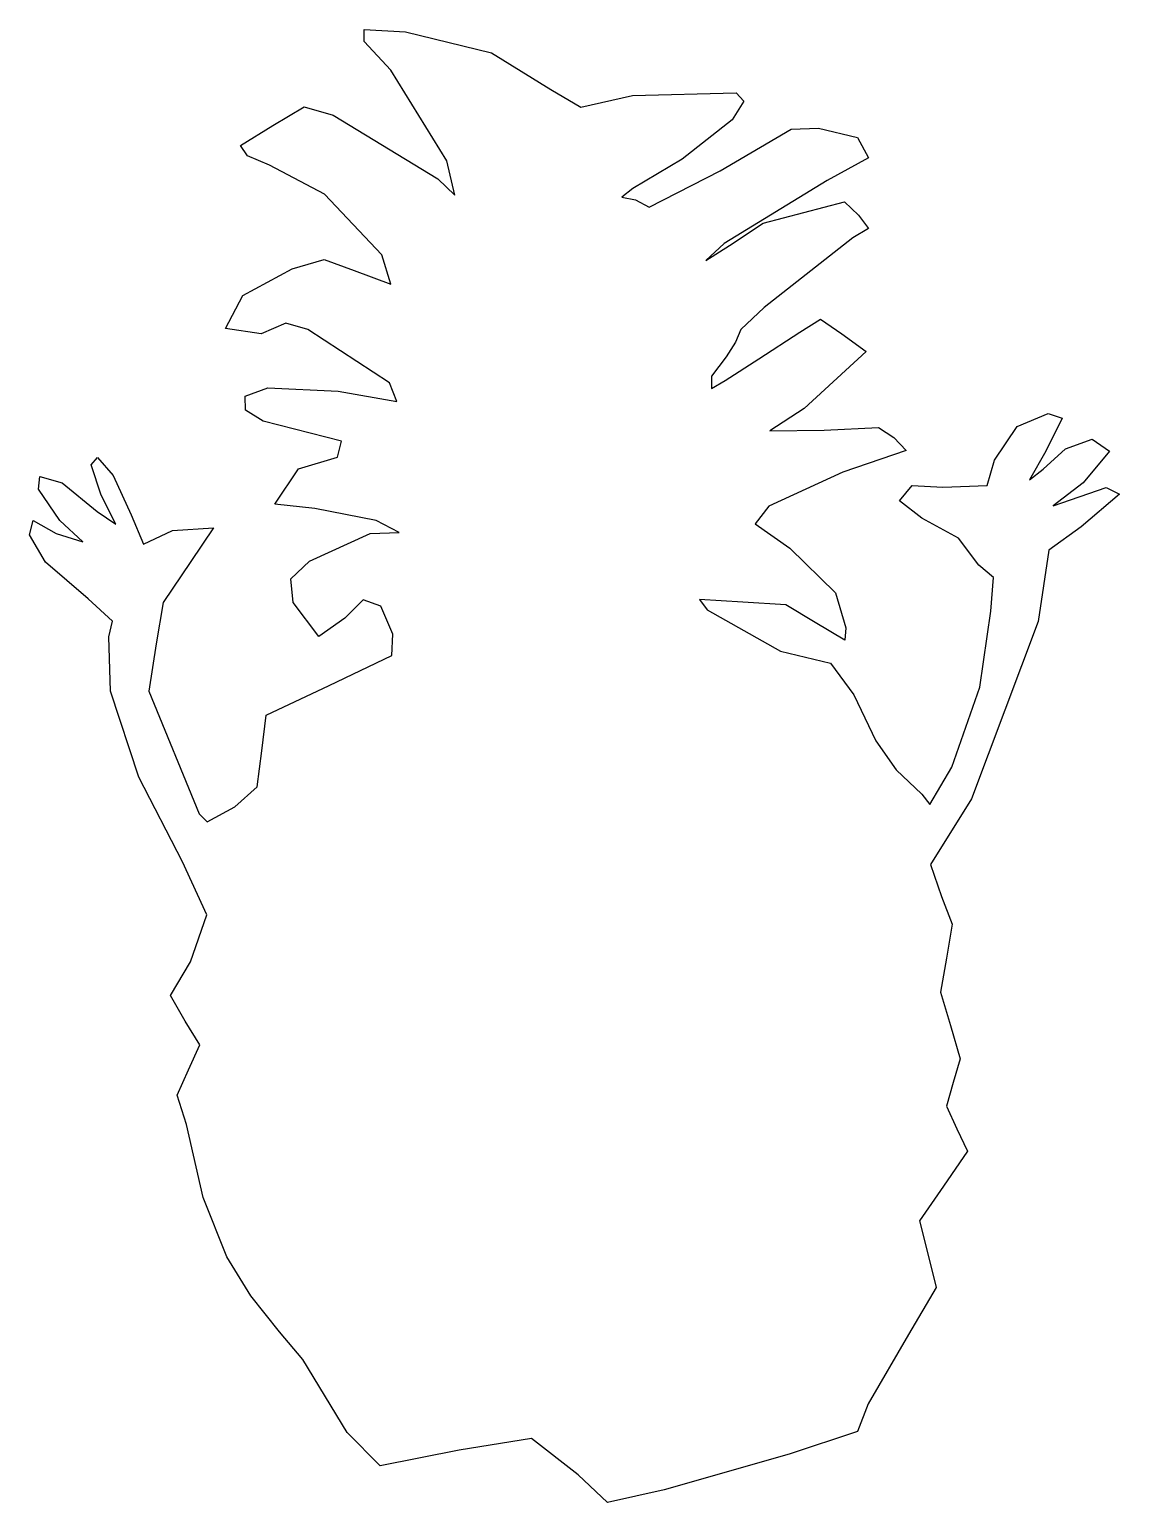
# Model space of a CAD drawing. Extents: x 20.1 to 27.6, y 22.5 to 32.6.
import ezdxf

# ---------------------------------------------------------------- set-up
doc = ezdxf.new("R2010")
doc.units = 0
doc.layers.add('Layer_1', color=7, linetype='CONTINUOUS')

msp = doc.modelspace()

# ---------------------------------------------------------------- linework, layer by layer
at = {"layer": 'Layer_1', "color": 7}
msp.add_lwpolyline([(23.87688, 22.681693), (23.557813, 22.930508), (23.06438, 22.851609), (22.52186, 22.742627), (22.29604, 22.972523), (21.993916, 23.470866), (21.833971, 23.661101), (21.638452, 23.906555), (21.473854, 24.173335), (21.312543, 24.578756), (21.197662, 25.078765), (21.133178, 25.278764), (21.211541, 25.451537), (21.289904, 25.624336), (21.189642, 25.78425), (21.08938, 25.960331), (21.225412, 26.1911), (21.337364, 26.51286), (21.170082, 26.874836), (20.870771, 27.454221), (20.678419, 28.041887), (20.666502, 28.413309), (20.690825, 28.52155), (20.524394, 28.674083), (20.233582, 28.925595), (20.123221, 29.111042), (20.149531, 29.209731), (20.305051, 29.120408), (20.489381, 29.063364), (20.331731, 29.210446), (20.184157, 29.424653), (20.194235, 29.51096), (20.348059, 29.467833), (20.587064, 29.271432), (20.714383, 29.183802), (20.614084, 29.38216), (20.545098, 29.591102), (20.589147, 29.640209), (20.696133, 29.516886), (20.818606, 29.249181), (20.902529, 29.047992), (21.103022, 29.142104), (21.382475, 29.160625), (21.227485, 28.930411), (21.038742, 28.648947), (20.989384, 28.366451), (20.940025, 28.042866), (21.285025, 27.204269), (21.339383, 27.148019), (21.52886, 27.252265), (21.680837, 27.387837), (21.712367, 27.633397), (21.743898, 27.87893), (22.172891, 28.082263), (22.601883, 28.285542), (22.609191, 28.433365), (22.527094, 28.623812), (22.40637, 28.666436), (22.281734, 28.541447), (22.103183, 28.416458), (21.928218, 28.650085), (21.91096, 28.811243), (22.039694, 28.931654), (22.454514, 29.121572), (22.651882, 29.128716), (22.496345, 29.20997), (22.07681, 29.291223), (21.803185, 29.32247), (21.96349, 29.562844), (22.231867, 29.642987), (22.259255, 29.75173), (21.722618, 29.890346), (21.602016, 29.965593), (21.598867, 30.061346), (21.753587, 30.116644), (22.236002, 30.095213), (22.637841, 30.023881), (22.587841, 30.150987), (22.028083, 30.517408), (21.877108, 30.558736), (21.709617, 30.487457), (21.464385, 30.523388), (21.583856, 30.748231), (21.92188, 30.93074), (22.140434, 30.995537), (22.346159, 30.920554), (22.597048, 30.827659), (22.534548, 31.027207), (22.143173, 31.442921), (21.76628, 31.641199), (21.614477, 31.703588), (21.566369, 31.774338), (21.789384, 31.911021), (22.001885, 32.039371), (22.202353, 31.982433), (22.918438, 31.547325), (23.034993, 31.434904), (22.979688, 31.669298), (22.595762, 32.289481), (22.414512, 32.486289), (22.414379, 32.568884), (22.695629, 32.551818), (23.283917, 32.409311), (23.691706, 32.157269), (23.897168, 32.037916), (24.24888, 32.118111), (24.958263, 32.13478), (25.010862, 32.078529), (24.931371, 31.950233), (24.58884, 31.680728), (24.25134, 31.480095), (24.176879, 31.420696), (24.270629, 31.402969), (24.36438, 31.352407), (24.849312, 31.602861), (25.334243, 31.886309), (25.523369, 31.894247), (25.788437, 31.829371), (25.864379, 31.690544), (25.58092, 31.535578), (24.876884, 31.10391), (24.751884, 30.988102), (24.914384, 31.092163), (25.143784, 31.243001), (25.700713, 31.390083), (25.795967, 31.298114), (25.86505, 31.207071), (25.757933, 31.142777), (25.150452, 30.666739), (24.989862, 30.515979), (24.953484, 30.42954), (24.889683, 30.328601), (24.789383, 30.197633), (24.789383, 30.111908), (24.883134, 30.168581), (25.114384, 30.316589), (25.393698, 30.497882), (25.535514, 30.587893), (25.681199, 30.486849), (25.8483, 30.365723), (25.423472, 29.975806), (25.189383, 29.823221), (25.560897, 29.828248), (25.932411, 29.84624), (26.036907, 29.777078), (26.121643, 29.689156), (25.689384, 29.541493), (25.183201, 29.307998), (25.089451, 29.187559), (25.32565, 29.020528), (25.639539, 28.715596), (25.709521, 28.47628), (25.701888, 28.390714), (25.500259, 28.512131), (25.298632, 28.633548), (25.003385, 28.651805), (24.708138, 28.670061), (24.75999, 28.599311), (25.261821, 28.315546), (25.604764, 28.234028), (25.763582, 28.017175), (25.914388, 27.703855), (26.053336, 27.503698), (26.228979, 27.337011), (26.283781, 27.266473), (26.434862, 27.522695), (26.625804, 28.070383), (26.701853, 28.590606), (26.719924, 28.819021), (26.620094, 28.904482), (26.480262, 29.089902), (26.229037, 29.22603), (26.076805, 29.343875), (26.162398, 29.449867), (26.373476, 29.437432), (26.677035, 29.448809), (26.727573, 29.622693), (26.882328, 29.853939), (27.092976, 29.941146), (27.189195, 29.909925), (27.077501, 29.683468), (26.965992, 29.488232), (27.058938, 29.562209), (27.212488, 29.701169), (27.393739, 29.766177), (27.514381, 29.684659), (27.333131, 29.467568), (27.126909, 29.310353), (27.491042, 29.436638), (27.58218, 29.389966), (27.318962, 29.165943), (27.097432, 29.007563), (27.02632, 28.518269), (26.568569, 27.306504), (26.289494, 26.856501), (26.363604, 26.638458), (26.437597, 26.448249), (26.397889, 26.216183), (26.358179, 25.984117), (26.424499, 25.75639), (26.490819, 25.528663), (26.444172, 25.366526), (26.397526, 25.204363), (26.469864, 25.049794), (26.542201, 24.895224), (26.37738, 24.657178), (26.212561, 24.419106), (26.264699, 24.211408), (26.328455, 23.964129), (26.137441, 23.641549), (25.862106, 23.168077), (25.789403, 22.977683), (25.320642, 22.822637), (24.465804, 22.579379), (24.078303, 22.492384), (23.87688, 22.681588)], close=True, dxfattribs=at)

doc.saveas('drawing.dxf')
